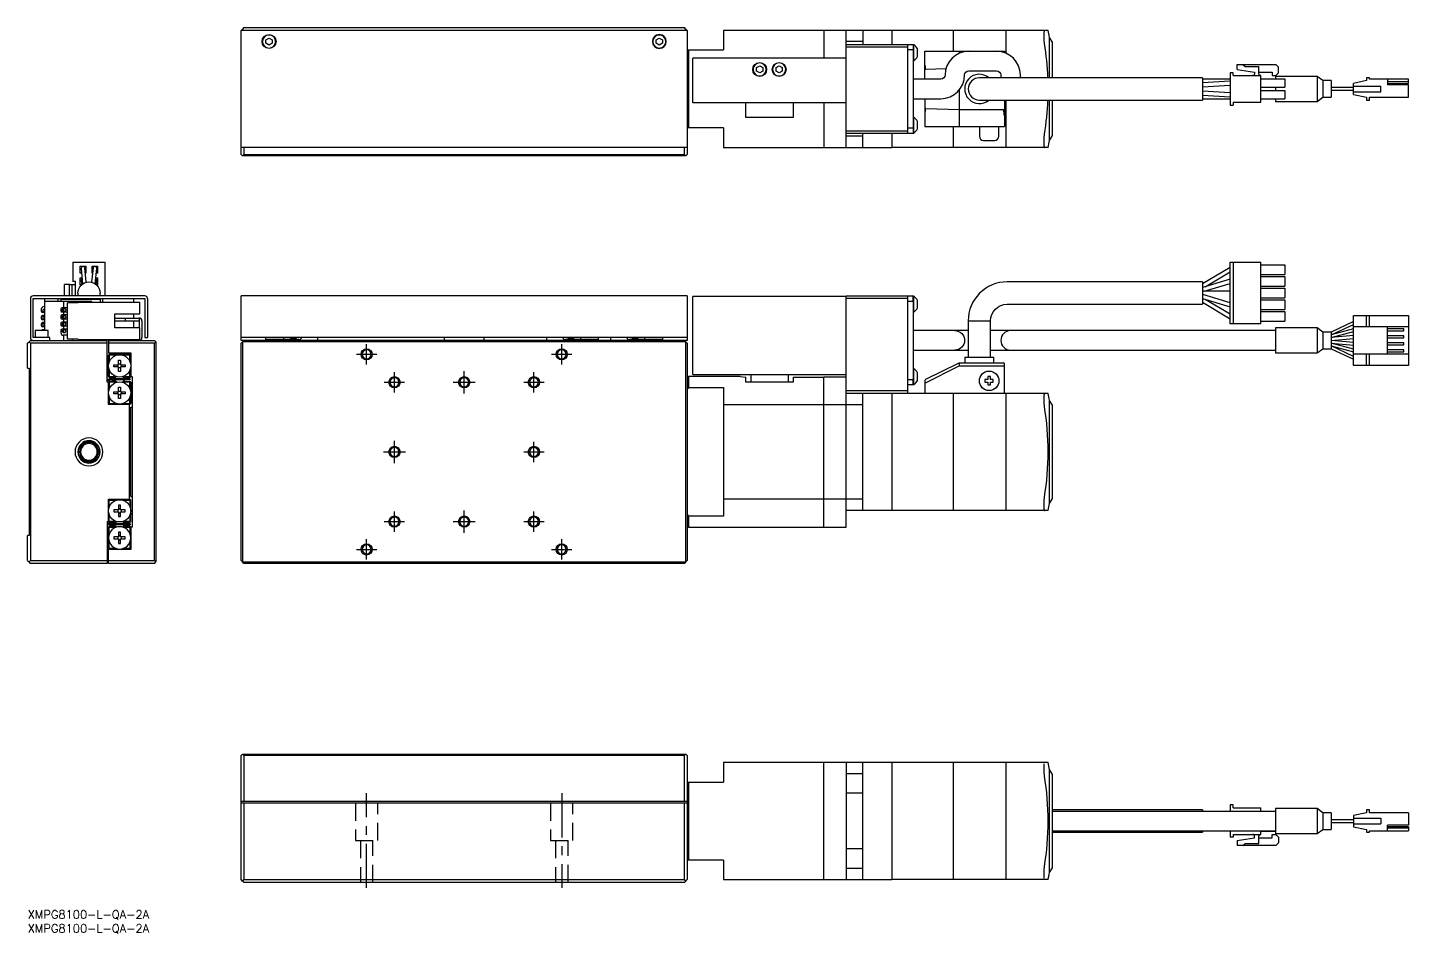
# Model space of a CAD drawing. Extents: x 0 to 990, y -8 to 317.
# Drawn here: x 0 to 495.3, y -8.3 to 316.7 of the extents above; entities that cross this region are included whole.
import ezdxf

# ---------------------------------------------------------------- set-up
doc = ezdxf.new("R2010")
doc.units = 0
doc.header["$LTSCALE"] = 0.5
doc.linetypes.add('CENTER', pattern=[50.8, 31.75, -6.35, 6.35, -6.35])
doc.linetypes.add('DASHED', pattern=[19.05, 12.7, -6.35])
for name, color, linetype in [('MSM_CENTER', 1, 'CENTER'), ('MSM_CONTINUOUS', 7, 'CONTINUOUS'), ('MSM_DASHED', 4, 'DASHED'), ('MSM_NARROW', 5, 'CONTINUOUS'), ('MSM_PART_NUMBER', 7, 'CONTINUOUS')]:
    doc.layers.add(name, color=color, linetype=linetype)
doc.styles.get("Standard").update_dxf_attribs({"font": 'txt.shx', "height": 3, "bigfont": 'bigfont.shx'})

msp = doc.modelspace()

# ---------------------------------------------------------------- linework, layer by layer
at = {"layer": 'MSM_CENTER'}
for p, q in [((121.6, 195.82), (121.6, 203.12)), ((191.6, 195.82), (191.6, 203.12)), ((117.95, 199.47), (125.25, 199.47)), ((187.95, 199.47), (195.25, 199.47)), ((156.6, 185.47), (156.6, 193.47)), ((127.95, 189.47), (135.25, 189.47)), ((131.6, 185.82), (131.6, 193.12)), ((152.6, 189.47), (160.6, 189.47)), ((177.95, 189.47), (185.25, 189.47)), ((181.6, 185.82), (181.6, 193.12)), ((131.6, 160.47), (131.6, 168.47)), ((127.6, 164.47), (135.6, 164.47)), ((177.95, 164.47), (185.25, 164.47)), ((181.6, 160.82), (181.6, 168.12)), ((127.95, 139.47), (135.25, 139.47)), ((131.6, 135.82), (131.6, 143.12)), ((152.6, 139.47), (160.6, 139.47)), ((156.6, 135.47), (156.6, 143.47)), ((177.95, 139.47), (185.25, 139.47)), ((181.6, 135.82), (181.6, 143.12)), ((117.95, 129.47), (125.25, 129.47)), ((121.6, 125.82), (121.6, 133.12)), ((187.95, 129.47), (195.25, 129.47)), ((191.6, 125.82), (191.6, 133.12)), ((121.6, 8), (121.6, 42)), ((191.6, 42), (191.6, 8))]:
    msp.add_line(p, q, dxfattribs=at)
at = {"layer": 'MSM_CONTINUOUS'}
for p, q in [((76.6, 315.69), (77.1, 316.19)), ((236.6, 315.69), (76.6, 315.69)), ((76.6, 271.19), (76.6, 315.69)), ((77.6, 316.69), (77.1, 316.19)), ((77.1, 316.19), (77.6, 315.69)), ((77.6, 316.69), (235.6, 316.69)), ((85.5, 312.33), (86.6, 312.96)), ((85.5, 311.06), (85.5, 312.33)), ((86.6, 312.96), (87.7, 312.33)), ((87.7, 312.33), (87.7, 311.06)), ((225.5, 312.33), (226.6, 312.96)), ((225.5, 311.06), (225.5, 312.33)), ((226.6, 312.96), (227.7, 312.33)), ((227.7, 312.33), (227.7, 311.06)), ((236.1, 316.19), (235.6, 316.69)), ((235.6, 315.69), (236.1, 316.19)), ((236.1, 316.19), (236.6, 315.69)), ((236.6, 315.69), (236.6, 271.19)), ((249.6, 315.69), (249.6, 308.69)), ((310, 315.69), (249.6, 315.69)), ((285.6, 315.69), (285.6, 305.69)), ((293.6, 273.69), (293.6, 315.69)), ((299.6, 315.69), (299.6, 310.69)), ((310, 315.69), (310, 310.69)), ((310.05, 315.64), (310, 315.64)), ((310.05, 315.69), (310.05, 310.69)), ((332, 315.69), (310.05, 315.69)), ((332, 315.69), (332, 308.19)), ((332.05, 315.64), (332, 315.64)), ((332.05, 315.69), (332.05, 308.19)), ((350.9, 315.69), (332.05, 315.69)), ((350.9, 315.69), (350.9, 307.53)), ((350.95, 315.64), (350.9, 315.64)), ((350.95, 315.69), (350.95, 307.5)), ((366.09, 315.69), (350.95, 315.69)), ((364.61, 312.24), (364.61, 315.21)), ((364.73, 310.94), (364.61, 312.24)), ((366.6, 298.69), (366.6, 313.18)), ((367.6, 311.44), (366.6, 313.17)), ((86.6, 310.42), (85.5, 311.06)), ((87.7, 311.06), (86.6, 310.42)), ((226.6, 310.42), (225.5, 311.06)), ((227.7, 311.06), (226.6, 310.42)), ((236.6, 308.69), (249.6, 308.69)), ((237.1, 308.69), (237.1, 280.69)), ((299.6, 311.66), (293.6, 311.66)), ((293.6, 310.69), (317.6, 310.69)), ((315.6, 309.69), (293.6, 309.69)), ((315.6, 310.69), (315.6, 278.69)), ((317.6, 308.69), (315.6, 308.69)), ((317.6, 310.69), (317.6, 278.69)), ((317.85, 310.54), (317.6, 310.54)), ((317.85, 304.84), (317.85, 310.54)), ((319.25, 306.35), (319.25, 309.03)), ((321.9, 308.19), (350.4, 308.19)), ((321.9, 298.19), (321.9, 308.19)), ((334.2, 308.19), (334.2, 307.48)), ((350.4, 308.19), (350.4, 307.72)), ((367.6, 298.69), (367.6, 311.44)), ((238.6, 289.69), (238.6, 305.69)), ((293.6, 305.69), (238.6, 305.69)), ((261.5, 302.33), (262.6, 302.96)), ((261.5, 301.06), (261.5, 302.33)), ((262.6, 302.96), (263.7, 302.33)), ((263.7, 302.33), (263.7, 301.06)), ((268.5, 302.33), (269.6, 302.96)), ((268.5, 301.06), (268.5, 302.33)), ((269.6, 302.96), (270.7, 302.33)), ((270.7, 302.33), (270.7, 301.06)), ((317.6, 304.84), (317.85, 304.84)), ((433.9, 301.69), (433.9, 303.49)), ((433.9, 303.49), (447.7, 303.49)), ((435.9, 303.49), (436.7, 302.69)), ((436.7, 302.69), (441.65, 302.69)), ((441.65, 300.24), (441.65, 302.69)), ((448.7, 302.49), (447.7, 303.49)), ((448.7, 300.49), (448.7, 302.49)), ((262.6, 300.42), (261.5, 301.06)), ((263.7, 301.06), (262.6, 300.42)), ((269.6, 300.42), (268.5, 301.06)), ((270.7, 301.06), (269.6, 300.42)), ((327.6, 298.19), (317.6, 298.19)), ((329.39, 301.89), (322.18, 301.67)), ((337.6, 301.19), (347.6, 301.19)), ((421.4, 298.69), (341.4, 298.69)), ((421.4, 298.69), (421.4, 290.69)), ((431.4, 298.19), (421.4, 298.19)), ((431.4, 297.49), (421.4, 296.89)), ((432.4, 300.49), (431.4, 300.49)), ((431.4, 300.49), (431.4, 288.89)), ((432.4, 299.49), (432.4, 300.49)), ((432.4, 299.49), (442.4, 299.49)), ((433.9, 301.69), (440.15, 300.69)), ((440.15, 300.69), (440.15, 300.24)), ((441.65, 300.69), (446.4, 300.69)), ((442.4, 289.89), (442.4, 299.49)), ((442.4, 298.29), (451, 298.29)), ((446.4, 300.69), (446.4, 299.49)), ((446.4, 299.49), (447.7, 299.49)), ((447.6, 299.19), (447.6, 298.29)), ((462.6, 299.19), (447.6, 299.19)), ((447.7, 299.49), (448.7, 300.49)), ((451, 298.29), (451, 295.29)), ((462.6, 299.19), (462.6, 290.19)), ((464.6, 297.69), (462.6, 299.19)), ((464.6, 297.69), (464.6, 291.69)), ((467.6, 297.69), (464.6, 297.69)), ((467.6, 297.69), (467.6, 291.69)), ((480.3, 297.69), (475.6, 296.69)), ((480.3, 298.69), (480.3, 297.69)), ((481.3, 298.69), (480.3, 298.69)), ((481.3, 298.19), (481.3, 298.69)), ((495.3, 298.19), (481.3, 298.19)), ((487.8, 298.19), (487.8, 296.19)), ((495.3, 297.19), (487.8, 297.19)), ((495.3, 296.69), (495.3, 298.19)), ((334.2, 294.34), (334.2, 281.19)), ((421.4, 295.49), (431.4, 296.09)), ((431.4, 293.29), (421.4, 293.89)), ((421.4, 292.49), (431.4, 291.89)), ((442.4, 295.29), (451, 295.29)), ((442.4, 294.09), (451, 294.09)), ((447.6, 295.29), (447.6, 294.09)), ((451, 294.09), (451, 291.09)), ((475.6, 295.19), (467.6, 295.19)), ((467.6, 294.19), (475.6, 294.19)), ((475.6, 292.69), (475.6, 296.69)), ((475.6, 295.69), (485.45, 295.69)), ((475.6, 293.69), (485.45, 293.69)), ((475.6, 292.69), (480.3, 291.69)), ((485.45, 293.69), (485.45, 295.69)), ((487.8, 296.69), (495.3, 296.69)), ((495.3, 296.19), (487.8, 296.19)), ((495.3, 291.69), (495.3, 296.19)), ((293.6, 289.69), (238.6, 289.69)), ((257.6, 284.49), (257.6, 289.69)), ((274.6, 289.69), (274.6, 284.49)), ((285.6, 289.69), (285.6, 273.69)), ((317.6, 291.19), (327.6, 291.19)), ((321.9, 291.19), (321.9, 281.19)), ((322.18, 287.72), (334.2, 287.34)), ((334.2, 287.34), (349.9, 287.34)), ((341.4, 290.69), (421.4, 290.69)), ((350.4, 290.69), (350.4, 281.19)), ((350.9, 290.69), (350.9, 273.69)), ((350.95, 290.69), (350.95, 273.69)), ((366.6, 276.21), (366.6, 290.69)), ((367.6, 277.94), (367.6, 290.69)), ((421.4, 291.19), (431.4, 291.19)), ((431.4, 288.89), (432.4, 288.89)), ((432.4, 289.89), (442.4, 289.89)), ((432.4, 289.89), (432.4, 288.89)), ((442.4, 291.09), (451, 291.09)), ((447.6, 291.09), (447.6, 290.19)), ((447.6, 290.19), (462.6, 290.19)), ((462.6, 290.19), (464.6, 291.69)), ((464.6, 291.69), (467.6, 291.69)), ((480.3, 291.69), (480.3, 290.69)), ((480.3, 290.69), (481.3, 290.69)), ((481.3, 291.69), (495.3, 291.69)), ((481.3, 290.69), (481.3, 291.69)), ((274.6, 284.49), (257.6, 284.49)), ((317.85, 284.54), (317.6, 284.54)), ((317.85, 278.84), (317.85, 284.54)), ((319.25, 280.35), (319.25, 283.03)), ((249.6, 280.69), (236.6, 280.69)), ((249.6, 280.69), (249.6, 273.69)), ((293.6, 279.69), (315.6, 279.69)), ((317.6, 278.69), (293.6, 278.69)), ((299.6, 277.72), (293.6, 277.72)), ((299.6, 273.69), (299.6, 278.69)), ((310, 278.69), (310, 273.69)), ((310.05, 278.69), (310.05, 273.69)), ((315.6, 280.69), (317.6, 280.69)), ((317.6, 278.84), (317.85, 278.84)), ((321.9, 281.19), (350.4, 281.19)), ((332, 281.19), (332, 273.69)), ((332.05, 281.19), (332.05, 273.69)), ((341.4, 281.19), (341.4, 277.69)), ((348.4, 277.69), (348.4, 281.19)), ((364.61, 277.14), (364.73, 278.44)), ((366.6, 276.21), (367.6, 277.94)), ((236.6, 273.69), (76.6, 273.69)), ((77.6, 273.69), (77.6, 271.19)), ((235.6, 271.19), (235.6, 273.69)), ((249.6, 273.69), (310, 273.69)), ((310.05, 273.74), (310, 273.74)), ((332, 273.69), (310.05, 273.69)), ((332.05, 273.74), (332, 273.74)), ((350.9, 273.69), (332.05, 273.69)), ((342.9, 276.19), (346.9, 276.19)), ((350.95, 273.74), (350.9, 273.74)), ((366.09, 273.69), (350.95, 273.69)), ((364.61, 274.17), (364.61, 277.14)), ((76.6, 271.19), (77.1, 270.69)), ((77.1, 270.69), (77.6, 271.19)), ((236.1, 270.69), (77.1, 270.69)), ((77.6, 271.19), (235.6, 271.19)), ((235.6, 271.19), (236.1, 270.69)), ((236.1, 270.69), (236.6, 271.19)), ((16.2, 232.57), (16.2, 225.57)), ((16.2, 232.57), (27.8, 232.57)), ((18.9, 231.12), (20.9, 231.12)), ((18.9, 228.62), (18.9, 231.12)), ((19.32, 228.62), (18.9, 228.62)), ((19.15, 230.31), (19.72, 224.75)), ((21.06, 225.36), (20.54, 230.45)), ((20.9, 228.62), (20.73, 228.62)), ((20.9, 231.12), (20.9, 228.62)), ((23.46, 230.45), (22.94, 225.36)), ((23.1, 231.12), (25.1, 231.12)), ((23.1, 228.62), (23.1, 231.12)), ((23.27, 228.62), (23.1, 228.62)), ((24.28, 224.75), (24.85, 230.31)), ((25.1, 228.62), (24.68, 228.62)), ((25.1, 231.12), (25.1, 228.62)), ((27.8, 220.47), (27.8, 232.57)), ((431.4, 230.68), (421.4, 224.78)), ((422.39, 223.74), (431.4, 229.06)), ((431.4, 232.57), (442.4, 232.57)), ((431.4, 210.37), (431.4, 232.57)), ((432.4, 232.57), (432.4, 210.37)), ((442.4, 210.37), (442.4, 232.57)), ((442.4, 231.62), (451, 231.62)), ((442.4, 228.12), (451, 228.12)), ((451, 231.62), (451, 228.12)), ((13.2, 220.47), (13.2, 224.47)), ((15, 224.47), (13.2, 224.47)), ((15, 220.47), (15, 224.47)), ((15, 224.47), (17.2, 224.47)), ((16, 220.47), (16, 224.47)), ((17.2, 225.57), (16.2, 225.57)), ((17.2, 220.47), (17.2, 225.57)), ((18.9, 226.92), (19.5, 226.92)), ((18.9, 224.42), (18.9, 226.92)), ((19.3, 224.42), (18.9, 224.42)), ((19.16, 225.81), (19.42, 224.53)), ((24.5, 226.92), (25.1, 226.92)), ((24.58, 224.53), (24.84, 225.81)), ((25.1, 224.42), (24.7, 224.42)), ((25.1, 226.92), (25.1, 224.42)), ((421.4, 225.47), (351.4, 225.47)), ((431.4, 226.4), (421.4, 223.45)), ((421.4, 225.47), (421.4, 217.47)), ((422.01, 222.17), (431.4, 224.94)), ((442.4, 227.42), (451, 227.42)), ((442.4, 223.92), (451, 223.92)), ((442.4, 223.22), (451, 223.22)), ((451, 227.42), (451, 223.92)), ((451, 223.22), (451, 219.72)), ((1, 219.47), (1, 205.47)), ((42, 220.47), (2, 220.47)), ((2, 205.47), (2, 219.47)), ((2, 219.47), (42, 219.47)), ((6, 219.47), (6, 208.07)), ((23, 218.47), (6, 218.47)), ((11, 218.47), (11, 219.27)), ((12, 218.47), (12, 219.27)), ((12, 219.27), (26, 219.27)), ((13, 216.14), (13, 218.47)), ((14.3, 204.97), (14.3, 217.97)), ((18.1, 217.97), (14.3, 217.97)), ((16, 218.47), (16, 217.97)), ((18, 221.47), (18, 220.47)), ((18.1, 218.17), (40.3, 218.17)), ((18.1, 218.17), (18.1, 217.97)), ((23, 218.17), (23, 218.47)), ((26, 220.47), (26, 221.47)), ((26, 219.27), (26, 218.17)), ((27, 218.17), (27, 219.27)), ((38, 219.47), (38, 218.17)), ((40.3, 213.97), (40.3, 218.17)), ((42, 219.47), (42, 205.47)), ((43, 219.47), (43, 205.47)), ((236.6, 220.47), (76.6, 220.47)), ((76.6, 204.47), (76.6, 220.47)), ((236.6, 220.47), (236.6, 204.47)), ((238.6, 192.27), (238.6, 220.27)), ((293.6, 220.27), (238.6, 220.27)), ((293.6, 137.47), (293.6, 220.47)), ((293.6, 220.47), (317.6, 220.47)), ((315.6, 219.47), (293.6, 219.47)), ((315.6, 220.47), (315.6, 185.47)), ((317.6, 218.47), (315.6, 218.47)), ((317.6, 220.47), (317.6, 188.47)), ((317.6, 218.47), (317.6, 220.32)), ((317.85, 220.32), (317.6, 220.32)), ((317.85, 214.62), (317.85, 220.32)), ((319.25, 216.13), (319.25, 218.81)), ((431.4, 222.17), (421.4, 222.17)), ((421.4, 220.77), (421.53, 220.77)), ((421.4, 219.49), (431.4, 216.54)), ((421.4, 218.16), (431.4, 212.26)), ((431.4, 218), (421.59, 220.89)), ((431.4, 213.88), (422.39, 219.2)), ((442.4, 219.72), (451, 219.72)), ((442.4, 219.02), (451, 219.02)), ((451, 219.02), (451, 215.52)), ((4.9, 215.62), (4.9, 214.92)), ((6, 214.42), (5.4, 214.42)), ((6, 213.38), (5.4, 213.38)), ((5.9, 216.62), (6, 216.62)), ((11.9, 215.64), (11.9, 215.14)), ((11.9, 213.1), (11.9, 212.6)), ((14.3, 216.14), (12.4, 216.14)), ((14.3, 214.64), (12.4, 214.64)), ((14.3, 213.6), (12.4, 213.6)), ((13, 214.89), (13, 215.88)), ((13, 213.6), (13, 214.64)), ((13, 212.35), (13, 213.34)), ((31.3, 213.97), (40.3, 213.97)), ((31.3, 208.97), (31.3, 213.97)), ((38, 213.97), (38, 212.47)), ((317.6, 214.62), (317.85, 214.62)), ((351.4, 217.47), (421.4, 217.47)), ((442.4, 215.52), (451, 215.52)), ((442.4, 214.82), (451, 214.82)), ((451, 214.82), (451, 211.32)), ((475.6, 213.42), (495.3, 213.42)), ((475.6, 195.52), (475.6, 213.42)), ((480.3, 209.47), (480.3, 213.42)), ((481.3, 209.47), (481.3, 213.42)), ((495.3, 213.42), (495.3, 195.52)), ((7.35, 208.07), (2.65, 208.07)), ((2.65, 208.07), (2.65, 205.47)), ((4.9, 212.88), (4.9, 212.38)), ((4.9, 210.34), (4.9, 209.84)), ((6, 211.88), (5.4, 211.88)), ((6, 210.84), (5.4, 210.84)), ((6, 209.34), (5.4, 209.34)), ((6, 208.3), (5.4, 208.3)), ((7.35, 205.47), (7.35, 208.07)), ((11.9, 210.56), (11.9, 210.06)), ((14.3, 212.1), (12.4, 212.1)), ((14.3, 211.06), (12.4, 211.06)), ((14.3, 209.56), (12.4, 209.56)), ((14.3, 208.52), (12.4, 208.52)), ((13, 211.06), (13, 212.1)), ((13, 209.81), (13, 210.8)), ((13, 208.52), (13, 209.56)), ((13, 207.27), (13, 208.26)), ((31.3, 212.47), (40, 212.47)), ((31.3, 211.47), (40, 211.47)), ((40.3, 208.97), (31.3, 208.97)), ((35, 212.47), (35, 211.47)), ((38, 211.47), (38, 208.97)), ((40, 212.47), (40, 208.97)), ((40.3, 204.77), (40.3, 208.97)), ((41, 211.47), (41, 205.47)), ((337.4, 211.47), (345.4, 211.47)), ((337.4, 211.47), (337.4, 198.47)), ((345.4, 198.47), (345.4, 211.47)), ((442.4, 210.37), (431.4, 210.37)), ((442.4, 211.32), (451, 211.32)), ((447.6, 208.97), (447.6, 199.97)), ((462.6, 208.97), (447.6, 208.97)), ((462.6, 208.97), (462.6, 199.97)), ((464.6, 207.47), (462.6, 208.97)), ((475.6, 211.2), (467.6, 207.47)), ((467.6, 206.47), (475.6, 210.2)), ((475.6, 208.61), (467.6, 206.47)), ((475.6, 209.47), (495.3, 209.47)), ((487.8, 199.47), (487.8, 209.47)), ((493.7, 208.57), (487.8, 208.57)), ((493.7, 207.87), (493.7, 208.57)), ((0, 203.47), (0.5, 203.97)), ((0, 194.47), (0, 203.47)), ((0.5, 203.97), (1, 204.47)), ((1, 203.47), (0.5, 203.97)), ((1, 204.47), (28.5, 204.47)), ((28.5, 203.47), (1, 203.47)), ((1, 203.47), (1, 125.47)), ((8, 205.47), (2, 205.47)), ((8, 204.47), (8, 205.47)), ((11.9, 208.02), (11.9, 207.32)), ((14.3, 206.32), (12.9, 206.32)), ((13, 204.47), (13, 206.32)), ((18.1, 204.97), (14.3, 204.97)), ((16, 204.97), (16, 204.47)), ((18.1, 204.97), (18.1, 204.77)), ((18.1, 204.77), (40.3, 204.77)), ((23, 204.47), (23, 204.77)), ((26, 204.77), (26, 204.47)), ((27, 204.47), (27, 204.77)), ((28.5, 189.47), (28.5, 204.47)), ((29, 204.47), (29, 199.97)), ((29, 204.47), (45.5, 204.47)), ((45.5, 203.47), (29, 203.47)), ((35, 204.47), (35, 204.77)), ((42, 205.47), (43, 205.47)), ((46, 203.97), (45.5, 204.47)), ((45.5, 203.47), (46, 203.97)), ((45.5, 125.47), (45.5, 203.47)), ((46, 203.97), (46, 124.97)), ((236.6, 205.47), (76.6, 205.47)), ((236.6, 204.47), (76.6, 204.47)), ((76.6, 203.47), (77.1, 203.97)), ((76.6, 125.47), (76.6, 203.47)), ((77.1, 203.97), (77.6, 204.47)), ((236.1, 203.97), (77.1, 203.97)), ((77.1, 203.97), (77.1, 124.97)), ((85.5, 204.77), (85.5, 205.47)), ((97.3, 204.77), (85.5, 204.77)), ((91.8, 205.47), (91.8, 204.77)), ((92.1, 204.47), (92.1, 204.77)), ((104.1, 204.47), (104.1, 205.47)), ((149.6, 204.47), (149.6, 205.47)), ((163.6, 205.47), (163.6, 204.47)), ((186.1, 205.47), (186.1, 204.47)), ((204.7, 204.77), (192.9, 204.77)), ((198.1, 204.77), (198.1, 204.47)), ((198.4, 204.77), (198.4, 205.47)), ((204.7, 205.47), (204.7, 204.77)), ((209.1, 205.47), (209.1, 204.47)), ((227.7, 204.77), (215.9, 204.77)), ((221.1, 204.77), (221.1, 204.47)), ((221.4, 204.77), (221.4, 205.47)), ((227.7, 205.47), (227.7, 204.77)), ((235.6, 204.47), (236.6, 203.47)), ((236.1, 124.97), (236.1, 203.97)), ((236.6, 203.47), (236.6, 125.47)), ((337.4, 207.97), (317.6, 207.97)), ((447.6, 207.97), (345.4, 207.97)), ((464.6, 207.47), (464.6, 201.47)), ((467.6, 207.47), (464.6, 207.47)), ((467.6, 205.47), (475.6, 207.61)), ((467.6, 207.47), (467.6, 201.47)), ((475.6, 206.17), (467.6, 205.47)), ((467.6, 204.47), (475.6, 205.17)), ((475.6, 203.77), (467.6, 204.47)), ((475.6, 201.33), (467.6, 203.47)), ((467.6, 203.47), (475.6, 202.77)), ((487.8, 207.87), (493.7, 207.87)), ((493.7, 206.07), (487.8, 206.07)), ((487.8, 205.37), (493.7, 205.37)), ((493.7, 203.57), (487.8, 203.57)), ((493.7, 205.37), (493.7, 206.07)), ((493.7, 202.87), (493.7, 203.57)), ((29, 199.97), (37, 199.97)), ((29, 199.17), (29.15, 199.32)), ((29, 191.47), (29, 199.17)), ((29.3, 199.47), (29.15, 199.32)), ((29.15, 199.32), (29.3, 199.17)), ((29.3, 199.47), (36.7, 199.47)), ((29.3, 199.17), (29.3, 196.84)), ((31.91, 199.17), (29.3, 199.17)), ((31.5, 199.97), (32, 199.47)), ((34, 199.47), (34.5, 199.97)), ((36.7, 199.17), (34.09, 199.17)), ((37, 199.17), (36.7, 199.47)), ((36.7, 199.17), (36.85, 199.32)), ((36.7, 196.84), (36.7, 199.17)), ((37, 199.97), (37, 191.47)), ((317.6, 200.97), (337.4, 200.97)), ((336.15, 198.47), (346.65, 198.47)), ((336.15, 198.47), (336.15, 196.47)), ((345.4, 200.97), (447.6, 200.97)), ((346.65, 196.47), (346.65, 198.47)), ((447.6, 199.97), (462.6, 199.97)), ((462.6, 199.97), (464.6, 201.47)), ((464.6, 201.47), (467.6, 201.47)), ((467.6, 202.47), (475.6, 200.33)), ((475.6, 198.74), (467.6, 202.47)), ((467.6, 201.47), (475.6, 197.74)), ((495.3, 199.47), (475.6, 199.47)), ((480.3, 195.52), (480.3, 199.47)), ((481.3, 195.52), (481.3, 199.47)), ((487.8, 202.87), (493.7, 202.87)), ((493.7, 201.07), (487.8, 201.07)), ((487.8, 200.37), (493.7, 200.37)), ((493.7, 200.37), (493.7, 201.07)), ((0, 194.47), (0.5, 194.47)), ((0.5, 194.47), (0.5, 134.47)), ((29.3, 193.8), (29.3, 191.47)), ((30.96, 195.68), (32.64, 195.68)), ((30.96, 194.96), (30.96, 195.68)), ((32.64, 194.96), (30.96, 194.96)), ((32.31, 194.96), (32.31, 195.68)), ((32.64, 197.36), (33.36, 197.36)), ((32.64, 195.68), (32.64, 197.36)), ((32.64, 196.01), (33.36, 196.01)), ((32.64, 193.28), (32.64, 194.96)), ((33.36, 194.63), (32.64, 194.63)), ((33.36, 193.28), (32.64, 193.28)), ((33.36, 197.36), (33.36, 195.68)), ((33.36, 195.68), (35.04, 195.68)), ((33.36, 194.96), (33.36, 193.28)), ((35.04, 194.96), (33.36, 194.96)), ((33.69, 195.68), (33.69, 194.96)), ((35.04, 195.68), (35.04, 194.96)), ((36.7, 191.47), (36.7, 193.8)), ((317.85, 194.32), (317.6, 194.32)), ((317.85, 188.62), (317.85, 194.32)), ((321.9, 189.16), (334.2, 195.39)), ((322.18, 190.56), (334.2, 196.47)), ((334.2, 196.47), (334.2, 195.39)), ((334.2, 196.47), (349.9, 196.47)), ((334.2, 195.39), (350.4, 195.39)), ((350.4, 185.47), (350.4, 195.97)), ((495.3, 195.52), (475.6, 195.52)), ((29, 189.47), (28.5, 189.47)), ((29.15, 191.32), (29, 191.47)), ((29, 189.47), (29.15, 189.62)), ((29, 181.47), (29, 189.47)), ((29.3, 191.47), (29.15, 191.32)), ((29.15, 191.32), (29.3, 191.17)), ((29.3, 189.77), (29.15, 189.62)), ((29.15, 189.62), (29.3, 189.47)), ((29.2, 190.67), (29.2, 190.27)), ((36.8, 190.67), (29.2, 190.67)), ((36.8, 190.27), (29.2, 190.27)), ((29.3, 191.47), (31.79, 191.47)), ((31.49, 191.17), (29.3, 191.17)), ((29.3, 189.77), (31.49, 189.77)), ((29.3, 189.47), (29.3, 187.14)), ((31.79, 189.47), (29.3, 189.47)), ((31.89, 191.48), (31.08, 190.67)), ((31.08, 190.27), (31.89, 189.46)), ((31.95, 189.47), (31.15, 190.27)), ((31.49, 191.17), (31.79, 191.47)), ((31.82, 189.44), (31.49, 189.77)), ((31.79, 191.47), (31.82, 191.5)), ((34.06, 191.46), (34.85, 190.67)), ((34.92, 190.67), (34.11, 191.48)), ((34.11, 189.46), (34.92, 190.27)), ((34.18, 191.5), (34.21, 191.47)), ((34.21, 189.47), (34.18, 189.44)), ((34.21, 191.47), (34.51, 191.17)), ((34.21, 191.47), (36.7, 191.47)), ((34.51, 189.77), (34.21, 189.47)), ((36.7, 189.47), (34.21, 189.47)), ((36.7, 191.17), (34.51, 191.17)), ((34.51, 189.77), (36.7, 189.77)), ((36.85, 191.32), (36.7, 191.47)), ((36.7, 191.17), (36.85, 191.32)), ((36.85, 189.62), (36.7, 189.77)), ((36.7, 189.47), (36.85, 189.62)), ((36.7, 187.14), (36.7, 189.47)), ((36.8, 190.27), (36.8, 190.67)), ((37, 191.47), (36.85, 191.32)), ((36.85, 189.62), (37, 189.47)), ((37, 191.47), (37.5, 191.47)), ((37, 189.47), (37, 181.77)), ((37.5, 191.47), (37.5, 137.47)), ((237.1, 191.47), (236.6, 190.97)), ((237.1, 191.47), (237.1, 187.56)), ((255.6, 191.47), (237.1, 191.47)), ((238.6, 192.27), (293.6, 192.27)), ((255.6, 191.47), (257.6, 191.28)), ((257.6, 189.47), (257.6, 191.28)), ((274.6, 189.47), (257.6, 189.47)), ((259.4, 192.27), (259.4, 189.47)), ((272.8, 192.27), (272.8, 189.47)), ((274.6, 191.24), (274.6, 189.47)), ((274.6, 191.24), (285.6, 191.24)), ((285.6, 191.35), (293.6, 191.35)), ((285.6, 137.47), (285.6, 191.35)), ((315.6, 190.47), (317.6, 190.47)), ((317.6, 188.47), (315.6, 188.47)), ((317.6, 188.62), (317.6, 190.47)), ((317.6, 188.62), (317.85, 188.62)), ((319.25, 190.13), (319.25, 192.81)), ((321.9, 190.11), (321.9, 185.47)), ((343.4, 190.47), (343.4, 189.47)), ((344.4, 190.47), (343.4, 190.47)), ((343.4, 189.47), (344.4, 189.47)), ((345.4, 191.47), (344.4, 191.47)), ((344.4, 191.47), (344.4, 190.47)), ((344.4, 189.47), (344.4, 188.47)), ((344.4, 188.47), (345.4, 188.47)), ((345.4, 190.47), (345.4, 191.47)), ((346.4, 190.47), (345.4, 190.47)), ((345.4, 189.47), (346.4, 189.47)), ((345.4, 188.47), (345.4, 189.47)), ((346.4, 189.47), (346.4, 190.47)), ((29.3, 184.1), (29.3, 181.77)), ((30.96, 185.98), (32.64, 185.98)), ((30.96, 185.26), (30.96, 185.98)), ((32.64, 185.26), (30.96, 185.26)), ((32.31, 185.26), (32.31, 185.98)), ((32.64, 187.66), (33.36, 187.66)), ((32.64, 185.98), (32.64, 187.66)), ((32.64, 186.31), (33.36, 186.31)), ((32.64, 183.58), (32.64, 185.26)), ((33.36, 184.93), (32.64, 184.93)), ((33.36, 183.58), (32.64, 183.58)), ((33.36, 187.66), (33.36, 185.98)), ((33.36, 185.98), (35.04, 185.98)), ((33.36, 185.26), (33.36, 183.58)), ((35.04, 185.26), (33.36, 185.26)), ((33.69, 185.98), (33.69, 185.26)), ((35.04, 185.98), (35.04, 185.26)), ((36.7, 181.77), (36.7, 184.1)), ((237.1, 187.56), (236.6, 186.97)), ((237.1, 187.56), (249.6, 187.56)), ((249.6, 187.56), (249.6, 141.38)), ((293.6, 186.47), (315.6, 186.47)), ((350.9, 185.47), (293.6, 185.47)), ((299.6, 143.47), (299.6, 185.47)), ((310, 185.47), (310, 143.47)), ((310.05, 185.42), (310, 185.42)), ((310.05, 185.47), (310.05, 143.47)), ((332, 185.47), (332, 143.47)), ((332.05, 185.42), (332, 185.42)), ((332.05, 185.47), (332.05, 143.47)), ((350.9, 185.47), (350.9, 143.47)), ((350.95, 185.42), (350.9, 185.42)), ((350.95, 185.47), (350.95, 143.47)), ((366.09, 185.47), (350.95, 185.47)), ((364.61, 182.02), (364.61, 184.99)), ((29.15, 181.62), (29, 181.77)), ((36.7, 181.47), (29, 181.47)), ((29.3, 181.77), (29.15, 181.62)), ((29.15, 181.62), (29.3, 181.47)), ((29.3, 181.77), (31.91, 181.77)), ((34.09, 181.77), (36.7, 181.77)), ((36.5, 147.47), (36.5, 181.47)), ((36.85, 181.62), (36.7, 181.77)), ((36.7, 181.47), (37, 181.77)), ((37, 148.47), (37, 180.47)), ((37, 180.47), (37.5, 180.47)), ((249.6, 181.44), (299.6, 181.44)), ((364.73, 180.72), (364.61, 182.02)), ((366.6, 145.99), (366.6, 182.95)), ((367.6, 181.22), (366.6, 182.95)), ((367.6, 147.72), (367.6, 181.22)), ((36.5, 177.47), (37, 177.47)), ((37, 174.47), (36.5, 174.47)), ((36.5, 154.47), (37, 154.47)), ((37, 151.47), (36.5, 151.47)), ((29, 147.47), (36.7, 147.47)), ((29, 139.47), (29, 147.47)), ((29.15, 147.32), (29, 147.17)), ((29.15, 147.32), (29.3, 147.47)), ((29.3, 147.17), (29.15, 147.32)), ((29.3, 144.84), (29.3, 147.17)), ((29.3, 147.17), (31.91, 147.17)), ((32.64, 143.68), (30.96, 143.68)), ((30.96, 143.68), (30.96, 142.96)), ((32.31, 143.68), (32.31, 142.96)), ((33.36, 145.36), (32.64, 145.36)), ((32.64, 145.36), (32.64, 143.68)), ((33.36, 144.01), (32.64, 144.01)), ((33.36, 143.68), (33.36, 145.36)), ((35.04, 143.68), (33.36, 143.68)), ((33.69, 142.96), (33.69, 143.68)), ((34.09, 147.17), (36.7, 147.17)), ((35.04, 142.96), (35.04, 143.68)), ((36.7, 147.47), (36.85, 147.32)), ((36.85, 147.32), (36.7, 147.17)), ((36.7, 147.17), (36.7, 144.84)), ((37, 147.17), (36.85, 147.32)), ((37, 148.47), (37.5, 148.47)), ((37, 139.47), (37, 147.17)), ((299.6, 147.5), (249.6, 147.5)), ((364.61, 146.92), (364.73, 148.22)), ((364.61, 143.95), (364.61, 146.92)), ((366.6, 145.99), (367.6, 147.72)), ((28.5, 139.47), (29, 139.47)), ((28.5, 139.47), (28.5, 124.47)), ((29, 139.47), (29.15, 139.32)), ((29.15, 139.32), (29.3, 139.47)), ((29.3, 139.17), (29.15, 139.32)), ((29.3, 139.47), (29.3, 141.8)), ((31.79, 139.47), (29.3, 139.47)), ((29.3, 139.17), (31.49, 139.17)), ((30.96, 142.96), (32.64, 142.96)), ((31.89, 139.48), (31.08, 138.67)), ((31.94, 139.46), (31.15, 138.67)), ((31.82, 139.5), (31.49, 139.17)), ((32.64, 142.96), (32.64, 141.28)), ((32.64, 142.63), (33.36, 142.63)), ((32.64, 141.28), (33.36, 141.28)), ((33.36, 142.96), (35.04, 142.96)), ((33.36, 141.28), (33.36, 142.96)), ((34.92, 138.67), (34.11, 139.48)), ((34.51, 139.17), (34.18, 139.5)), ((36.7, 139.47), (34.21, 139.47)), ((34.51, 139.17), (36.7, 139.17)), ((36.7, 141.8), (36.7, 139.47)), ((36.7, 139.47), (36.85, 139.32)), ((37, 139.47), (36.7, 139.17)), ((236.6, 141.97), (237.1, 141.38)), ((237.1, 141.38), (237.1, 137.47)), ((249.6, 141.38), (237.1, 141.38)), ((310, 143.47), (293.6, 143.47)), ((310.05, 143.52), (310, 143.52)), ((332, 143.47), (310.05, 143.47)), ((332.05, 143.52), (332, 143.52)), ((350.9, 143.47), (332.05, 143.47)), ((350.95, 143.52), (350.9, 143.52)), ((366.09, 143.47), (350.95, 143.47)), ((0, 125.47), (0, 134.47)), ((0.5, 134.47), (0, 134.47)), ((29.3, 137.77), (29, 137.47)), ((29, 137.47), (29, 129.77)), ((29.3, 137.47), (29.15, 137.62)), ((29.2, 138.27), (29.2, 138.67)), ((36.8, 138.67), (29.2, 138.67)), ((36.8, 138.27), (29.2, 138.27)), ((31.49, 137.77), (29.3, 137.77)), ((29.3, 137.47), (31.79, 137.47)), ((29.3, 135.14), (29.3, 137.47)), ((30.96, 133.98), (30.96, 133.26)), ((32.64, 133.98), (30.96, 133.98)), ((31.08, 138.27), (31.89, 137.46)), ((31.49, 137.77), (31.82, 137.44)), ((32.31, 133.98), (32.31, 133.26)), ((33.36, 135.66), (32.64, 135.66)), ((32.64, 135.66), (32.64, 133.98)), ((33.36, 134.31), (32.64, 134.31)), ((33.36, 133.98), (33.36, 135.66)), ((35.04, 133.98), (33.36, 133.98)), ((33.69, 133.26), (33.69, 133.98)), ((34.06, 137.48), (34.85, 138.27)), ((34.11, 137.46), (34.92, 138.27)), ((34.18, 137.44), (34.21, 137.47)), ((34.21, 137.47), (34.51, 137.77)), ((34.21, 137.47), (36.7, 137.47)), ((36.7, 137.77), (34.51, 137.77)), ((35.04, 133.26), (35.04, 133.98)), ((36.7, 137.77), (37, 137.47)), ((36.85, 137.62), (36.7, 137.47)), ((36.7, 137.47), (36.7, 135.14)), ((36.8, 138.67), (36.8, 138.27)), ((37, 137.47), (37, 129.47)), ((37.5, 137.47), (37, 137.47)), ((236.6, 137.97), (237.1, 137.47)), ((237.1, 137.47), (293.6, 137.47)), ((29, 129.77), (29.3, 129.47)), ((37, 129.47), (29, 129.47)), ((29, 124.47), (29, 129.47)), ((29.15, 129.62), (29.3, 129.77)), ((29.3, 129.77), (29.3, 132.1)), ((31.91, 129.77), (29.3, 129.77)), ((30.96, 133.26), (32.64, 133.26)), ((32.64, 133.26), (32.64, 131.58)), ((32.64, 132.93), (33.36, 132.93)), ((32.64, 131.58), (33.36, 131.58)), ((33.36, 133.26), (35.04, 133.26)), ((33.36, 131.58), (33.36, 133.26)), ((36.7, 129.77), (34.09, 129.77)), ((36.7, 132.1), (36.7, 129.77)), ((36.7, 129.77), (36.85, 129.62)), ((37, 129.77), (36.7, 129.47)), ((0, 125.47), (0.5, 124.97)), ((0.5, 124.97), (1, 125.47)), ((1, 124.47), (0.5, 124.97)), ((1, 125.47), (28.5, 125.47)), ((28.5, 124.47), (1, 124.47)), ((29, 125.47), (45.5, 125.47)), ((45.5, 124.47), (29, 124.47)), ((46, 124.97), (45.5, 125.47)), ((45.5, 124.47), (46, 124.97)), ((77.1, 124.97), (76.6, 125.47)), ((77.6, 124.47), (77.1, 124.97)), ((77.1, 124.97), (236.1, 124.97)), ((235.6, 124.47), (77.6, 124.47)), ((236.6, 125.47), (235.6, 124.47)), ((77.1, 56), (76.6, 55.5)), ((76.6, 11), (76.6, 55.5)), ((77.6, 55.5), (77.1, 56)), ((77.1, 56), (236.1, 56)), ((77.6, 55.5), (77.6, 39)), ((235.6, 55.5), (77.6, 55.5)), ((236.1, 56), (235.6, 55.5)), ((235.6, 39), (235.6, 55.5)), ((236.6, 55.5), (236.1, 56)), ((236.6, 55.5), (236.6, 11)), ((249.6, 53), (249.6, 46)), ((310, 53), (249.6, 53)), ((285.6, 11), (285.6, 53)), ((293.6, 53), (293.6, 11)), ((299.6, 11), (299.6, 53)), ((310, 53), (310, 11)), ((310.05, 52.95), (310, 52.95)), ((332, 53), (310.05, 53)), ((310.05, 53), (310.05, 11)), ((332, 53), (332, 11)), ((332.05, 52.95), (332, 52.95)), ((350.9, 53), (332.05, 53)), ((332.05, 53), (332.05, 11)), ((350.9, 53), (350.9, 11)), ((350.95, 52.95), (350.9, 52.95)), ((350.95, 53), (350.95, 11)), ((366.09, 53), (350.95, 53)), ((364.61, 49.55), (364.61, 52.52)), ((364.73, 48.25), (364.61, 49.55)), ((366.6, 13.52), (366.6, 50.48)), ((367.6, 48.75), (366.6, 50.48)), ((236.6, 46), (249.6, 46)), ((237.1, 46), (237.1, 18)), ((299.6, 48.97), (293.6, 48.97)), ((367.6, 15.25), (367.6, 48.75)), ((299.6, 42), (293.6, 42)), ((236.6, 39), (76.6, 39)), ((76.6, 38.5), (236.6, 38.5)), ((77.6, 38.5), (77.6, 11)), ((235.6, 11), (235.6, 38.5)), ((421.4, 36), (367.6, 36)), ((447.6, 35.5), (367.6, 35.5)), ((421.4, 36), (421.4, 35.5)), ((431.4, 37.8), (431.4, 35.5)), ((432.4, 37.8), (431.4, 37.8)), ((432.4, 36.8), (432.4, 37.8)), ((432.4, 36.8), (442.4, 36.8)), ((442.4, 35.5), (442.4, 36.8)), ((442.4, 35.6), (447.6, 35.6)), ((447.6, 36.5), (447.6, 27.5)), ((462.6, 36.5), (447.6, 36.5)), ((462.6, 36.5), (462.6, 27.5)), ((464.6, 35), (462.6, 36.5)), ((464.6, 35), (464.6, 29)), ((467.6, 35), (464.6, 35)), ((467.6, 35), (467.6, 29)), ((480.3, 35), (475.6, 34)), ((480.3, 36), (480.3, 35)), ((481.3, 36), (480.3, 36)), ((481.3, 35), (481.3, 36)), ((495.3, 35), (481.3, 35)), ((495.3, 35), (495.3, 30.5)), ((475.6, 32.5), (467.6, 32.5)), ((467.6, 31.5), (475.6, 31.5)), ((475.6, 34), (475.6, 30)), ((475.6, 33), (485.45, 33)), ((475.6, 31), (485.45, 31)), ((475.6, 30), (480.3, 29)), ((485.45, 33), (485.45, 31)), ((495.3, 30.5), (487.8, 30.5)), ((487.8, 28.5), (487.8, 30.5)), ((495.3, 30), (487.8, 30)), ((495.3, 30), (495.3, 28.5)), ((367.6, 28.5), (447.6, 28.5)), ((367.6, 28), (421.4, 28)), ((421.4, 28.5), (421.4, 28)), ((431.4, 28.5), (431.4, 26.2)), ((432.4, 26.2), (431.4, 26.2)), ((432.4, 27.2), (442.4, 27.2)), ((432.4, 27.2), (432.4, 26.2)), ((433.9, 25), (440.15, 26)), ((433.9, 25), (433.9, 23.2)), ((440.15, 26), (440.15, 26.45)), ((441.65, 24), (441.65, 26.45)), ((441.65, 26), (446.4, 26)), ((442.4, 27.2), (442.4, 28.5)), ((442.4, 28.4), (447.6, 28.4)), ((446.4, 26), (446.4, 27.2)), ((446.4, 27.2), (447.7, 27.2)), ((447.6, 27.5), (462.6, 27.5)), ((447.7, 27.2), (448.7, 26.2)), ((448.7, 26.2), (448.7, 24.2)), ((462.6, 27.5), (464.6, 29)), ((464.6, 29), (467.6, 29)), ((480.3, 29), (480.3, 28)), ((480.3, 28), (481.3, 28)), ((481.3, 28.5), (495.3, 28.5)), ((481.3, 28), (481.3, 28.5)), ((495.3, 29.5), (487.8, 29.5)), ((299.6, 22), (293.6, 22)), ((447.7, 23.2), (433.9, 23.2)), ((435.9, 23.2), (436.7, 24)), ((436.7, 24), (441.65, 24)), ((448.7, 24.2), (447.7, 23.2)), ((249.6, 18), (236.6, 18)), ((249.6, 18), (249.6, 11)), ((299.6, 15.03), (293.6, 15.03)), ((364.61, 14.45), (364.73, 15.75)), ((366.6, 13.52), (367.6, 15.25)), ((77.1, 10.5), (76.6, 11)), ((77.6, 11), (77.1, 10.5)), ((77.6, 10), (77.1, 10.5)), ((77.6, 11), (235.6, 11)), ((235.6, 10), (77.6, 10)), ((236.1, 10.5), (235.6, 11)), ((236.6, 11), (235.6, 10)), ((249.6, 11), (310, 11)), ((310.05, 11.05), (310, 11.05)), ((332, 11), (310.05, 11)), ((332.05, 11.05), (332, 11.05)), ((350.9, 11), (332.05, 11)), ((350.95, 11.05), (350.9, 11.05)), ((366.09, 11), (350.95, 11)), ((364.61, 11.48), (364.61, 14.45))]:
    msp.add_line(p, q, dxfattribs=at)
for centre, radius in [((86.6, 311.69), 2.5), ((262.6, 301.69), 2.5), ((269.6, 301.69), 2.5), ((33, 195.32), 4), ((344.9, 189.97), 3.5), ((33, 185.62), 4), ((22, 164.47), 3.8), ((33, 143.32), 4)]:
    msp.add_circle(centre, radius, dxfattribs=at)
at = {"layer": 'MSM_CONTINUOUS', "extrusion": (0, 0, -1)}
for centre, radius in [((-86.6, 311.69), 2.35), ((-226.6, 311.69), 2.5), ((-226.6, 311.69), 2.35), ((-262.6, 301.69), 2.35), ((-269.6, 301.69), 2.35), ((-121.6, 199.47), 1.62), ((-191.6, 199.47), 1.62), ((-131.6, 189.47), 1.62), ((-156.6, 189.47), 1.62), ((-181.6, 189.47), 1.62), ((-22, 164.47), 5), ((-22, 164.47), 4), ((-22, 164.47), 3), ((-131.6, 164.47), 1.62), ((-181.6, 164.47), 1.62), ((-131.6, 139.47), 1.62), ((-156.6, 139.47), 1.62), ((-181.6, 139.47), 1.62), ((-33, 133.62), 4), ((-121.6, 129.47), 1.62), ((-191.6, 129.47), 1.62)]:
    msp.add_circle(centre, radius, dxfattribs=at)
at = {"layer": 'MSM_CONTINUOUS'}
for centre, radius, start, end in [((365.82, 315.27), 1.21, 162.6504, 182.6633), ((364.75, 315.6), 0.0938, 101.2705, 161.8871), ((268.32, 294.69), 100, 10.6514, 12.1224), ((316.28, 307.69), 3.25, 24.3004, 61.2734), ((337.6, 299.69), 8.5, 90, 180), ((347.6, 299.69), 8.5, 0, 90), ((268.32, 294.69), 97.77, 2.3448, 9.5662), ((316.28, 307.69), 3.25, 298.7266, 335.6996), ((329.66, 303.43), 7.76, 182.0513, 191.6936), ((322.3, 301.89), 0.254, 187.1033, 239.5614), ((327.6, 299.69), 8.5, 270, 0), ((341.4, 294.69), 5.25, 49.6324, 310.3676), ((341.4, 294.69), 4, 90, 270), ((357.6, 299.69), 8.5, 180, 186.7563), ((328.46, 286.01), 6.57, 165.6991, 177.2101), ((322.18, 287.63), 0.0906, 94.1691, 173.9177), ((349.8, 287.12), 0.248, 12.6262, 66.8936), ((268.32, 294.69), 97.77, 350.4338, 357.6552), ((316.28, 281.69), 3.25, 24.3004, 61.2734), ((340.74, 284.54), 9.67, 2.6678, 15.8074), ((316.28, 281.69), 3.25, 298.7266, 335.6996), ((342.9, 277.69), 1.5, 180, 270), ((346.9, 277.69), 1.5, 270, 0), ((365.82, 274.12), 1.21, 177.3367, 197.3496), ((364.75, 273.78), 0.0938, 198.1129, 258.7295), ((268.32, 294.69), 100, 347.8776, 349.3486), ((19.86, 230.27), 0.708, 14.642, 176.9715), ((24.14, 230.27), 0.708, 3.0285, 165.358), ((19.82, 225.94), 0.678, 115.2346, 190.5239), ((24.18, 225.94), 0.678, 349.4761, 64.7654), ((351.4, 211.47), 14, 90, 180), ((2, 219.47), 1, 90, 180), ((12, 219.27), 1, 168.463, 180), ((26, 219.27), 1, 0, 11.537), ((42, 219.47), 1, 0, 90), ((316.28, 217.47), 3.25, 24.3004, 61.2734), ((423.72, 219.81), 2.39, 153.032, 166.6606), ((5.9, 215.62), 1, 90, 180), ((5.4, 214.92), 0.5, 180, 270), ((5.4, 212.88), 0.5, 90, 180), ((5.79, 215.18), 0.386, 133.9796, 226.0204), ((6.09, 214.82), 0.858, 96.3048, 132.1941), ((6.09, 215.54), 0.858, 227.8059, 263.6952), ((6.09, 212.28), 0.858, 96.3048, 132.1941), ((12.4, 215.64), 0.5, 90, 180), ((12.4, 215.14), 0.5, 180, 270), ((12.4, 213.1), 0.5, 90, 180), ((12.79, 215.39), 0.386, 133.9796, 226.0204), ((12.79, 212.85), 0.386, 133.9796, 226.0204), ((13.09, 215.03), 0.858, 47.8059, 132.1941), ((13.09, 215.75), 0.858, 227.8059, 312.1941), ((13.09, 212.49), 0.858, 47.8059, 132.1941), ((13.4, 215.39), 0.386, 313.9796, 46.0204), ((13.4, 212.85), 0.386, 313.9796, 46.0204), ((316.28, 217.47), 3.25, 298.7266, 335.6996), ((5.4, 212.38), 0.5, 180, 270), ((5.4, 210.34), 0.5, 90, 180), ((5.4, 209.84), 0.5, 180, 270), ((5.4, 207.8), 0.5, 90, 147.3164), ((5.79, 212.64), 0.386, 133.9796, 226.0204), ((5.79, 210.1), 0.386, 133.9796, 226.0204), ((6.09, 213), 0.858, 227.8059, 263.6952), ((6.09, 209.74), 0.858, 96.3048, 132.1941), ((6.09, 210.46), 0.858, 227.8059, 263.6952), ((12.4, 212.6), 0.5, 180, 270), ((12.4, 210.56), 0.5, 90, 180), ((12.4, 210.06), 0.5, 180, 270), ((12.4, 208.02), 0.5, 90, 180), ((12.79, 210.31), 0.386, 133.9796, 226.0204), ((12.79, 207.77), 0.386, 133.9796, 226.0204), ((13.09, 213.21), 0.858, 227.8059, 312.1941), ((13.09, 209.95), 0.858, 47.8059, 132.1941), ((13.09, 210.67), 0.858, 227.8059, 312.1941), ((13.09, 207.41), 0.858, 47.8059, 132.1941), ((13.4, 210.31), 0.386, 313.9796, 46.0204), ((13.4, 207.77), 0.386, 313.9796, 46.0204), ((40, 211.47), 1, 360, 90), ((2, 205.47), 1, 180, 270), ((12.9, 207.32), 1, 180, 270), ((13.09, 208.13), 0.858, 227.8059, 312.1941), ((40, 205.47), 1, 270, 360), ((97.3, 205.77), 1, 270, 342.5424), ((192.9, 205.77), 1, 197.4576, 270), ((215.9, 205.77), 1, 197.4576, 270), ((352.6, 204.47), 3.5, 90, 270), ((316.28, 191.47), 3.25, 24.3004, 61.2734), ((349.9, 195.97), 0.501, 0.0806, 89.9198), ((22, 164.47), 26.5, 72.6916, 75.8014), ((316.28, 191.47), 3.25, 298.7266, 335.6996), ((322.4, 190.11), 0.502, 116.3459, 179.8341), ((365.82, 185.05), 1.21, 162.6504, 182.6633), ((364.75, 185.38), 0.0938, 101.2705, 161.8871), ((268.32, 164.47), 100, 10.6514, 12.1224), ((268.32, 164.47), 97.77, 350.4338, 9.5662), ((365.82, 143.89), 1.21, 177.3367, 197.3496), ((268.32, 164.47), 100, 347.8776, 349.3486), ((22, 164.47), 26.5, 284.1986, 287.3084), ((364.75, 143.56), 0.0938, 198.1129, 258.7295), ((268.32, 32), 100, 10.6514, 12.1224), ((268.32, 32), 97.77, 350.4338, 9.5662), ((439.4, 26.45), 0.75, 0, 90), ((268.32, 32), 100, 347.8776, 349.3486)]:
    msp.add_arc(centre, radius, start, end, dxfattribs=at)
at = {"layer": 'MSM_CONTINUOUS', "extrusion": (0, 0, -1)}
for centre, radius, start, end in [((-327.6, 299.69), 1.5, 180, 270), ((-337.6, 299.69), 1.5, 0, 90), ((-347.6, 299.69), 1.5, 90, 180), ((-357.6, 299.69), 1.5, 318.1897, 0), ((-439.4, 300.24), 0.75, 180, 270), ((-442.4, 300.24), 0.75, 270, 0), ((-22, 221.47), 4, 0, 180), ((-351.4, 211.47), 6, 0, 90), ((-22, 202.97), 2.5, 133.9455, 143.1301), ((-95.3, 207.97), 2.85, 241.3056, 298.6944), ((-194.9, 207.97), 2.85, 241.3056, 298.6944), ((-217.9, 207.97), 2.85, 241.3056, 298.6944), ((-332.6, 204.47), 3.5, 90, 270), ((-22, 164.47), 27, 103.9303, 105.466), ((-22, 164.47), 27, 107.1462, 110.4402), ((-22, 164.47), 27, 110.6617, 110.9855), ((-22, 164.47), 27, 123.749, 125.0348), ((-22, 164.47), 27, 249.5598, 252.8538), ((-22, 164.47), 27, 249.0145, 249.3383), ((-22, 164.47), 27, 234.9652, 236.251), ((-22, 164.47), 27, 254.534, 256.0697), ((-442.4, 26.45), 0.75, 0, 90)]:
    msp.add_arc(centre, radius, start, end, dxfattribs=at)
at = {"layer": 'MSM_DASHED'}
for p, q in [((117.6, 38.5), (117.6, 25)), ((125.6, 25), (125.6, 38.5)), ((187.6, 38.5), (187.6, 25)), ((195.6, 25), (195.6, 38.5)), ((117.6, 25), (125.6, 25)), ((119.35, 25), (119.35, 10)), ((123.85, 10), (123.85, 25)), ((187.6, 25), (195.6, 25)), ((189.35, 25), (189.35, 10)), ((193.85, 10), (193.85, 25))]:
    msp.add_line(p, q, dxfattribs=at)
at = {"layer": 'MSM_NARROW'}
for centre in [(121.6, 199.47), (191.6, 199.47), (131.6, 189.47), (156.6, 189.47), (181.6, 189.47), (131.6, 164.47), (181.6, 164.47), (131.6, 139.47), (156.6, 139.47), (181.6, 139.47), (121.6, 129.47), (191.6, 129.47)]:
    msp.add_circle(centre, 2, dxfattribs=at)
at = {"layer": 'MSM_NARROW', "extrusion": (0, 0, -1)}
msp.add_circle((-22, 164.47), 3.38, dxfattribs=at)

# ---------------------------------------------------------------- texts
at = {"layer": 'MSM_PART_NUMBER'}
for p in [(0, -3), (0, -8)]:
    msp.add_text('XMPG8100-L-QA-2A', height=3, dxfattribs=at).set_placement(p)

doc.saveas('drawing.dxf')
